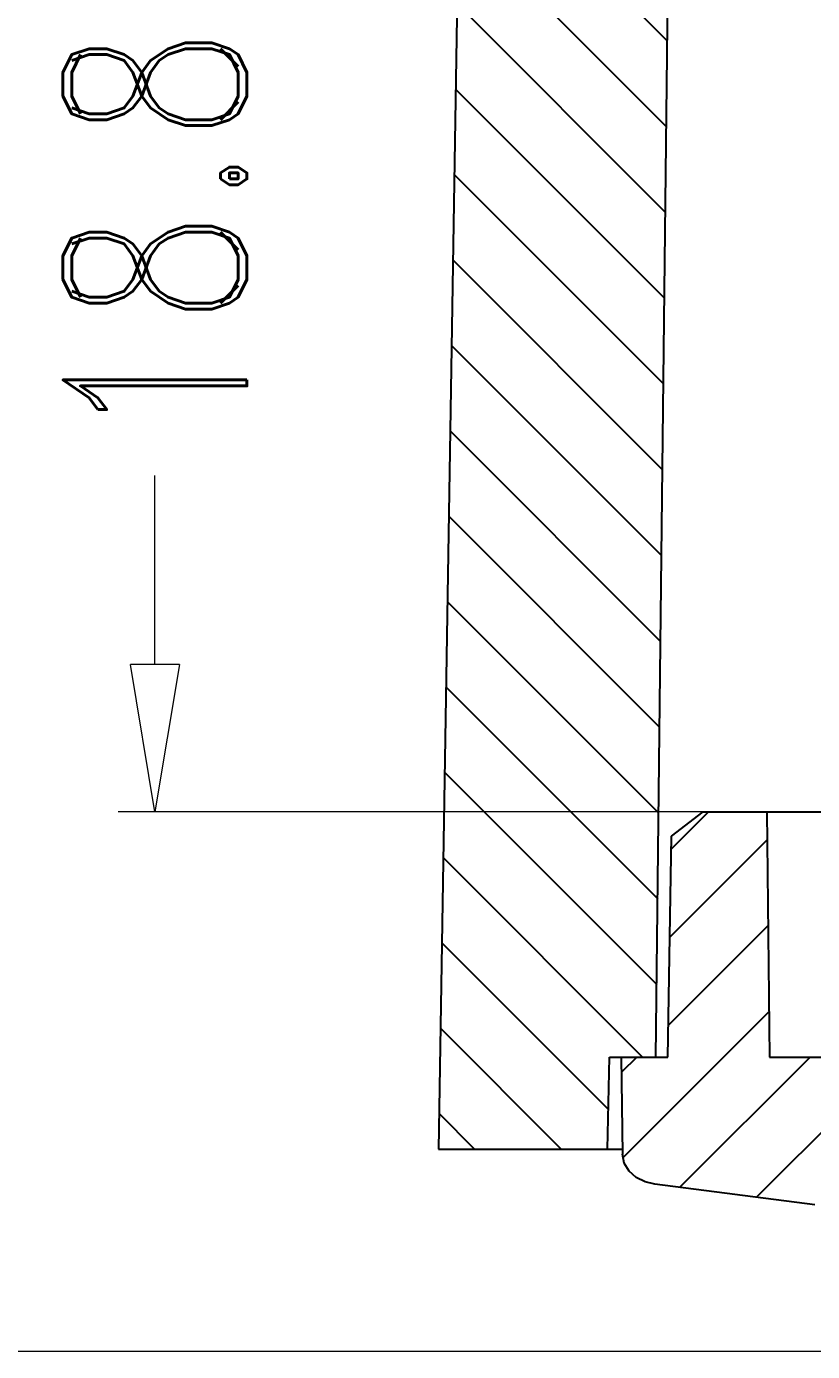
# Model space of a CAD drawing. Header units: millimetres. Extents: x 3608 to 4003, y 1445 to 1719.
# Drawn here: x 3629.97 to 3642.79, y 1521.85 to 1543.45 of the extents above; entities that cross this region are included whole.
import ezdxf

# ---------------------------------------------------------------- set-up
doc = ezdxf.new("R2010")
doc.units = ezdxf.units.MM
doc.layers.add('dim', color=82, linetype='Continuous', lineweight=9)
doc.styles.add('ROMAND', font='romand.shx', dxfattribs={"width": 0.75, "bigfont": 'gbcbig.shx'})
doc.dimstyles.new('YanXiu', dxfattribs={"dimtxt": 2.5, "dimasz": 2.2, "dimexe": 1, "dimexo": 0, "dimgap": 0.66, "dimtad": 0, "dimzin": 9, "dimdsep": 46, "dimtxsty": 'ROMAND', "dimblk": 'CLOSEDBLANK', "dimcen": 0, "dimclrd": 3, "dimclre": 3, "dimclrt": 7, "dimazin": 2, "dimtfac": 1, "dimtofl": 0, "dimtmove": 0, "dimatfit": 3, "dimldrblk": 'CLOSEDBLANK', "dimfxl": 0, "dimlwd": 5, "dimlwe": 5, "dimarcsym": 0})

# ---------------------------------------------------------------- blocks, each defined once
blk = doc.blocks.new('_ClosedBlank')
at = {"color": 0, "linetype": 'ByBlock', "lineweight": -2}
for p, q in [((-1, 0.1667), (0, 0)), ((-1, 0.1667), (-1, -0.1667)), ((0, 0), (-1, -0.1667))]:
    blk.add_line(p, q, dxfattribs=at)
blk = doc.blocks.new('*D9')
at = {"layer": 'Defpoints', "color": 0}
for p in [(3632.068, 1549.448), (3640.495, 1549.448), (3641.013, 1530.648)]:
    blk.add_point(p, dxfattribs=at)
at = {"layer": 'dim', "color": 3, "lineweight": 5}
for p, q in [((3640.495, 1549.448), (3631.468, 1549.448)), ((3632.068, 1547.048), (3632.068, 1543.969)), ((3632.068, 1533.048), (3632.068, 1536.127)), ((3641.013, 1530.648), (3631.468, 1530.648))]:
    blk.add_line(p, q, dxfattribs=at)
at = {"layer": 'dim', "color": 3, "lineweight": 5, "xscale": 2.4, "yscale": 2.4, "zscale": 2.4}
for p, rotation in [((3632.068, 1549.448), 90), ((3632.068, 1530.648), 270)]:
    blk.add_blockref('_ClosedBlank', p, dxfattribs=dict(at, rotation=rotation))
at = {"layer": 'dim', "color": 7, "insert": (3632.068, 1540.048), "char_height": 3, "attachment_point": 5, "rotation": 90, "style": 'ROMAND'}
blk.add_mtext('18.8', dxfattribs=at)
blk = doc.blocks.new('*D10')
at = {"layer": 'Defpoints', "color": 0}
for p in [(3640.324, 1554.248), (3627.325, 1521.848), (3657.021, 1521.848)]:
    blk.add_point(p, dxfattribs=at)
at = {"layer": 'dim', "color": 3, "lineweight": 5}
for p, q in [((3640.324, 1554.248), (3626.725, 1554.248)), ((3627.325, 1551.848), (3627.325, 1542.183)), ((3627.325, 1524.248), (3627.325, 1533.913)), ((3657.021, 1521.848), (3626.725, 1521.848))]:
    blk.add_line(p, q, dxfattribs=at)
at = {"layer": 'dim', "color": 3, "lineweight": 5, "xscale": 2.4, "yscale": 2.4, "zscale": 2.4}
for p, rotation in [((3627.325, 1554.248), 90), ((3627.325, 1521.848), 270)]:
    blk.add_blockref('_ClosedBlank', p, dxfattribs=dict(at, rotation=rotation))
at = {"layer": 'dim', "color": 7, "insert": (3627.325, 1538.048), "char_height": 3, "attachment_point": 5, "rotation": 90, "style": 'ROMAND'}
blk.add_mtext('32.4', dxfattribs=at)

msp = doc.modelspace()

# ---------------------------------------------------------------- linework, layer by layer
at = {"color": 7, "linetype": 'Continuous'}
for p, q in [((3637.148, 1553.148), (3636.883, 1536.858)), ((3640.24, 1526.648), (3640.495, 1549.448)), ((3636.883, 1536.858), (3636.692, 1525.148)), ((3640.492, 1530.248), (3641.013, 1530.648)), ((3641.013, 1530.648), (3644.546, 1530.648)), ((3642.049, 1530.648), (3642.094, 1526.648)), ((3640.432, 1526.648), (3640.492, 1530.248)), ((3639.451, 1525.148), (3639.484, 1526.648)), ((3639.484, 1526.648), (3640.432, 1526.648)), ((3639.674, 1526.648), (3639.692, 1525.067)), ((3642.094, 1526.648), (3644.476, 1526.648)), ((3636.692, 1525.148), (3639.692, 1525.148)), ((3639.723, 1524.917), (3639.692, 1525.067)), ((3642.833, 1524.237), (3640.223, 1524.578))]:
    msp.add_line(p, q, dxfattribs=at)
at = {"color": 40, "linetype": 'Continuous'}
for p, q in [((3637.041, 1546.6), (3640.425, 1543.215)), ((3637.018, 1545.208), (3640.409, 1541.817)), ((3636.996, 1543.816), (3640.394, 1540.418)), ((3636.973, 1542.425), (3640.378, 1539.02)), ((3636.95, 1541.033), (3640.363, 1537.621)), ((3636.928, 1539.642), (3640.347, 1536.223)), ((3636.905, 1538.25), (3640.331, 1534.824)), ((3636.883, 1536.858), (3640.316, 1533.425)), ((3636.86, 1535.467), (3640.3, 1532.027)), ((3636.837, 1534.075), (3640.284, 1530.628)), ((3636.815, 1532.684), (3640.269, 1529.23)), ((3636.792, 1531.292), (3640.253, 1527.831)), ((3641.098, 1530.648), (3640.489, 1530.039)), ((3642.054, 1530.19), (3640.465, 1528.601)), ((3636.77, 1529.9), (3640.022, 1526.648)), ((3642.07, 1528.792), (3640.441, 1527.163)), ((3636.747, 1528.509), (3639.465, 1525.791)), ((3642.086, 1527.393), (3639.703, 1525.011)), ((3636.724, 1527.117), (3638.694, 1525.148)), ((3639.926, 1526.648), (3639.677, 1526.399)), ((3642.755, 1526.648), (3640.631, 1524.525)), ((3644.169, 1526.648), (3641.882, 1524.362)), ((3636.702, 1525.726), (3637.279, 1525.148))]:
    msp.add_line(p, q, dxfattribs=at)
at = {"color": 7, "linetype": 'Continuous'}
msp.add_lwpolyline([(3640.223, 1524.578), (3640.064, 1524.616), (3639.92, 1524.687), (3639.803, 1524.788), (3639.723, 1524.917)], dxfattribs=at)

# ---------------------------------------------------------------- dimensions: what is measured, and where the dimension line sits
at = {"layer": 'dim'}
for base, p1, p2, picture, middle in [((3627.325, 1521.848), (3640.324, 1554.248), (3657.021, 1521.848), '*D10', (3627.325, 1538.048)), ((3632.068, 1549.448), (3641.013, 1530.648), (3640.495, 1549.448), '*D9', (3632.068, 1540.048))]:
    dim = msp.add_linear_dim(base=base, p1=p1, p2=p2, angle=90, dimstyle='YanXiu', override={"dimtxt": 3, "dimasz": 2.4, "dimexe": 0.5997, "dimgap": 0.5997}, dxfattribs=at)
    dim.commit()
    dim.dimension.update_dxf_attribs({"geometry": picture, "text_midpoint": middle})

doc.saveas('drawing.dxf')
